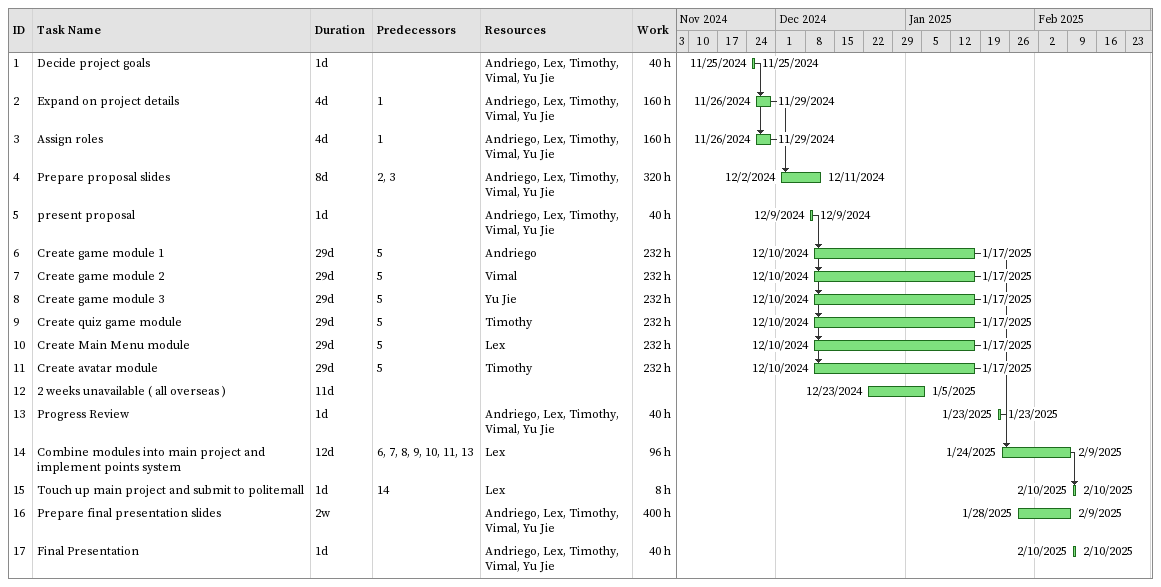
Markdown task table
| ID | Task | Duration | Start | Finish | Predecessors | Resources | Work (h) |
|---|---|---|---|---|---|---|---|
| 1 | Decide project goals | 1d | 2024-11-25 | 2024-11-25 |  | Andriego, Lex, Timothy, Vimal, Yu Jie | 40 |
| 2 | Expand on project details | 4d | 2024-11-26 | 2024-11-29 | 1 | Andriego, Lex, Timothy, Vimal, Yu Jie | 160 |
| 3 | Assign roles | 4d | 2024-11-26 | 2024-11-29 | 1 | Andriego, Lex, Timothy, Vimal, Yu Jie | 160 |
| 4 | Prepare proposal slides | 8d | 2024-12-02 | 2024-12-11 | 2, 3 | Andriego, Lex, Timothy, Vimal, Yu Jie | 320 |
| 5 | present proposal | 1d | 2024-12-09 | 2024-12-09 |  | Andriego, Lex, Timothy, Vimal, Yu Jie | 40 |
| 6 | Create game module 1 | 29d | 2024-12-10 | 2025-01-17 | 5 | Andriego | 232 |
| 7 | Create game module 2 | 29d | 2024-12-10 | 2025-01-17 | 5 | Vimal | 232 |
| 8 | Create game module 3 | 29d | 2024-12-10 | 2025-01-17 | 5 | Yu Jie | 232 |
| 9 | Create quiz game module | 29d | 2024-12-10 | 2025-01-17 | 5 | Timothy | 232 |
| 10 | Create Main Menu module | 29d | 2024-12-10 | 2025-01-17 | 5 | Lex | 232 |
| 11 | Create avatar module | 29d | 2024-12-10 | 2025-01-17 | 5 | Timothy | 232 |
| 12 | 2 weeks unavailable ( all overseas ) | 11d | 2024-12-23 | 2025-01-05 |  |  |  |
| 13 | Progress Review | 1d | 2025-01-23 | 2025-01-23 |  | Andriego, Lex, Timothy, Vimal, Yu Jie | 40 |
| 14 | Combine modules into main project and implement points system | 12d | 2025-01-24 | 2025-02-09 | 6, 7, 8, 9, 10, 11, 13 | Lex | 96 |
| 15 | Touch up main project and submit to politemall | 1d | 2025-02-10 | 2025-02-10 | 14 | Lex | 8 |
| 16 | Prepare final presentation slides | 2w | 2025-01-28 | 2025-02-09 |  | Andriego, Lex, Timothy, Vimal, Yu Jie | 400 |
| 17 | Final Presentation | 1d | 2025-02-10 | 2025-02-10 |  | Andriego, Lex, Timothy, Vimal, Yu Jie | 40 |
